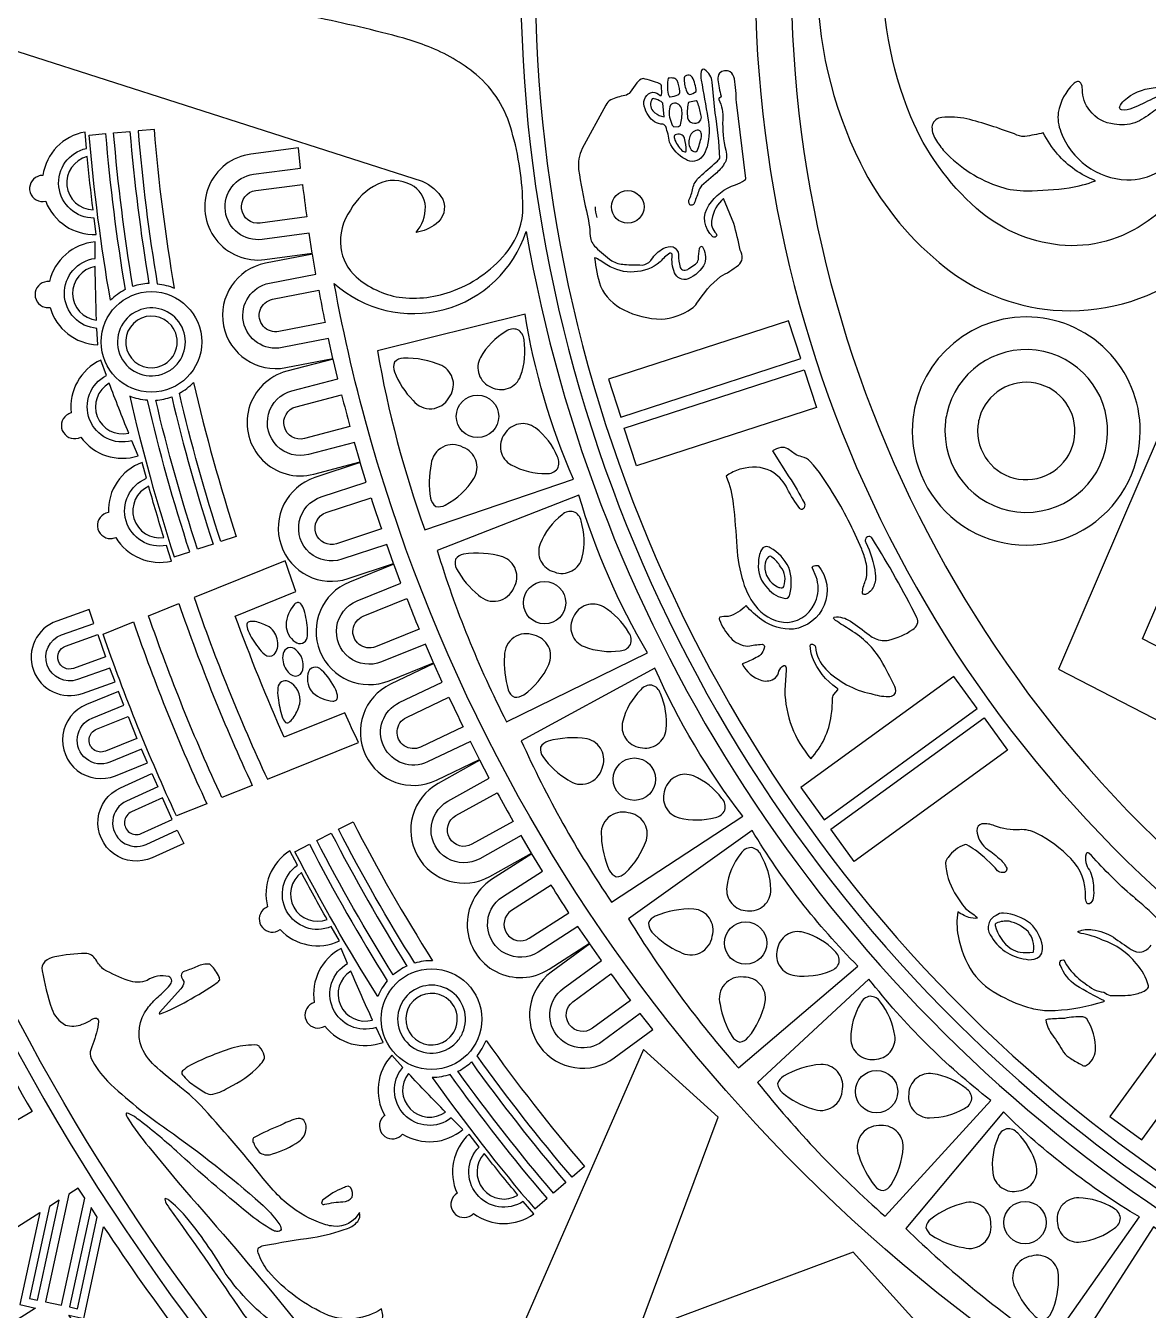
# Model space of a CAD drawing. Extents: x 0.3 to 22.9, y 0.3 to 22.9.
# Drawn here: x 4.061 to 8.357, y 6.487 to 11.402 of the extents above; entities that cross this region are included whole.
import ezdxf

# ---------------------------------------------------------------- set-up
doc = ezdxf.new("R2010")
doc.units = 0
doc.layers.get('0').update_dxf_attribs({"linetype": 'CONTINUOUS'})

msp = doc.modelspace()

# ---------------------------------------------------------------- linework, layer by layer
for points in [[(3.6952, 4.7136, 0.093155), (6.7418, 2.309, 0.142562), (6.8139, 2.2274, 0.193525), (6.8466, 2.1464, 0.051441), (6.8766, 2.121, 0.066621), (6.8911, 2.0441, 0.260988), (6.9692, 1.9742, 0.057372), (7.0332, 1.9675, 0.084149), (7.0818, 1.8105, 0.191142), (7.2086, 1.6981), (7.076, 1.3986, -0.184586), (1.4291, 7.0046, -0.109103), (0.446, 11.7434, -0.195614), (3.7142, 19.4742, -0.012747), (4.1281, 19.8667), (4.5799, 19.3653, 0.143763), (1.4975, 14.3855, 0.10076), (1.2127, 10.1906, 0.147299), (3.6952, 4.7136)], [(1.0784, 12.0133, -0.172995), (3.713, 18.5618, -0.026822), (4.5094, 19.3689), (4.1244, 19.7961, 0.135351), (0.9831, 14.8536, 0.108341), (0.5953, 10.0918, 0.151917), (3.3881, 4.1189, 0.102753), (7.0505, 1.4647), (7.1431, 1.6738, -0.149793), (7.0253, 1.8122, -0.051818), (6.9916, 1.9198, -0.23974), (6.8591, 1.9955, -0.106316), (6.8288, 2.0946, -0.184724), (6.7664, 2.1998, -0.100062), (6.7055, 2.2716, -0.178747), (1.8261, 7.6664, -0.105978), (1.0784, 12.0133)], [(4.5069, 16.4808, 0.161318), (2.9884, 11.2681, 0.187111), (5.4543, 5.5541, 0.057832), (7.006, 4.3047), (7.0393, 4.3576, -0.169929), (3.5297, 8.7462, -0.124473), (3.1497, 12.931, -0.158039), (5.5528, 17.6357, -0.12047), (9.0206, 19.7394), (9.0019, 19.799, 0.166533), (4.5069, 16.4808)], [(8.1103, 7.1588, 0.180797), (11.8775, 5.9649, 0.210089), (15.9339, 8.0072, 0.187015), (17.2127, 11.8798, 0.210088), (15.1704, 15.9362, 0.187015), (11.2978, 17.215, 0.209947), (7.2414, 15.1727, 0.173766), (5.9552, 11.5899, 0.230574), (8.1103, 7.1588)], [(8.1447, 7.2027, 0.180797), (11.8746, 6.0205, 0.210158), (15.8909, 8.0427, 0.193671), (17.148, 12.019, 0.203487), (15.1349, 15.8932, 0.193671), (11.1586, 17.1503, 0.203277), (7.2844, 15.1372, 0.173766), (6.011, 11.5899, 0.230574), (8.1447, 7.2027)], [(6.8523, 11.5899, 0.255673), (9.0354, 7.6006, 0.169311), (12.0718, 6.8791, 0.222149), (15.5143, 8.9424, 0.175528), (16.2985, 12.0741, 0.222149), (14.2352, 15.5166, 0.175528), (11.1035, 16.3008, 0.221844), (7.661, 14.2375, 0.149992), (6.8523, 11.5899)], [(9.2037, 7.6581, 0.169722), (12.1732, 7.0295, 0.22833), (15.5195, 9.206, 0.169722), (16.1481, 12.1755, 0.22833), (13.9716, 15.5218, 0.169722), (11.0021, 16.1504, 0.227956), (7.6558, 13.9739, 0.136829), (6.9902, 11.5899, 0.262297), (9.2037, 7.6581)], [(8.3561, 10.6553, -0.188579), (8.0168, 10.5624, -0.154611), (7.6992, 10.7023, -0.110577), (7.4481, 11.0525, -0.105239), (7.3413, 11.6535, -0.107763)], [(3.1586, 11.5828), (5.5785, 10.8061, -0.162306), (5.6566, 10.7372, -0.3518), (5.6314, 10.6429, -0.116634), (5.5549, 10.6105, 0.177422), (5.5908, 10.7086, 0.2662), (5.5358, 10.7925, 0.241317), (5.4085, 10.7955, 0.156254), (5.3038, 10.6962, 0.192648), (5.2669, 10.5528, 0.180468), (5.3254, 10.4401, 0.134068), (5.4895, 10.3625, 0.125498), (5.6996, 10.388, 0.134889), (5.907, 10.5416, 0.169941), (5.9636, 10.7094, 0.068337), (5.9207, 10.9983, 0.155573), (5.7854, 11.2146, 0.078925), (5.6008, 11.3217, 0.027897), (5.5082, 11.3532, 0.018006), (5.1647, 11.4342, -0.020563)], [(7.09, 11.5911, 0.117347), (7.2555, 10.8752, 0.105311), (7.5565, 10.496, 0.145945), (7.9598, 10.3172, 0.176841), (8.4712, 10.432, 0.110119), (8.7959, 10.76), (8.0133, 8.94), (10.069, 7.8797), (10.7375, 9.4562, 0.707), (10.5073, 9.5538), (9.9441, 8.2254), (8.3351, 9.0554), (9.0256, 10.6613, 0.372592), (8.9267, 10.9731, 0.398796), (8.6038, 10.92, -0.002617), (8.5545, 10.85, -0.088371), (8.3561, 10.6553)], [(8.8, 11.4086, 0.067284), (8.7517, 11.2927, 0.166681), (8.7606, 11.1673, 0.117965), (8.6664, 11.1241, 0.095493), (8.5532, 10.9938), (8.5503, 10.9937, -0.043093), (8.4954, 11.0927, 0.220637), (8.4458, 11.1359, 0.146404), (8.3736, 11.1219, -0.023345), (8.2961, 11.0859, -0.15122), (8.254, 11.0796, -0.383886), (8.2474, 11.0893, -0.169255), (8.265, 11.1155, -0.166144), (8.3756, 11.1635, 0.346194), (8.4696, 11.2493, 0.096911), (8.4661, 11.3721)], [(6.4891, 10.4975, -0.318788), (6.2852, 10.4861), (6.2589, 10.5027, 0.105431), (6.238, 10.5133, 0.040654), (6.2601, 10.4045, 0.170451), (6.3493, 10.3139, 0.107505), (6.4931, 10.2785, 0.12862), (6.6087, 10.3192, 0.084152), (6.6299, 10.3393, -0.077639), (6.7194, 10.4423, 0.059121), (6.7884, 10.4855, 0.188068), (6.8031, 10.511, 0.11843), (6.7952, 10.5426, 0.015698), (6.7713, 10.6442), (6.7315, 10.7408, 0.159034), (6.6862, 10.6606, 0.256104), (6.7033, 10.606, -0.948819), (6.6911, 10.5943, -0.392214), (6.6755, 10.7143, -0.169679), (6.7772, 10.793, 0.067313), (6.812, 10.8101, 0.240039), (6.8168, 10.8172), (6.7805, 11.1084, 0.039071), (6.7729, 11.1984, 0.185636), (6.7573, 11.225, 0.335329), (6.7158, 11.2193, 0.190594), (6.7096, 11.195, 0.033264), (6.7219, 11.1319, -0.300238), (6.7169, 11.1261, 0.457613), (6.7137, 11.1194, -0.123389), (6.7284, 11.0426, 0.070642), (6.74, 10.9249, -0.06765), (6.7431, 10.8948, -0.136184), (6.7345, 10.8738, -0.07532), (6.7003, 10.8345), (6.6473, 10.7894, 0.102801), (6.6374, 10.7724, -0.013424), (6.6202, 10.7245, -0.548816), (6.6027, 10.7166, -0.316309), (6.6012, 10.7389, 0.082992), (6.615, 10.7856, -0.117682), (6.6404, 10.8233, -0.008972), (6.7038, 10.8796, 0.128447), (6.7172, 10.8951, 0.031871), (6.6999, 11.0673), (6.6878, 11.1854, 0.235326), (6.659, 11.2333, 0.605234), (6.6457, 11.2257, 0.087317), (6.646, 11.1928, -0.00174), (6.6717, 11.0477, -0.111016), (6.6682, 10.9385, -0.104708), (6.6515, 10.9018, -0.39984), (6.5855, 10.8903, -0.164708), (6.5252, 10.9561, 0.044453), (6.5102, 11.0155, 0.282909), (6.4995, 11.0242, -0.25094), (6.4445, 11.0576, -0.083314), (6.4279, 11.0933, -0.434425), (6.4611, 11.1475, -0.180718), (6.4884, 11.134), (6.4922, 11.1339, 0.193758), (6.4954, 11.143), (6.4943, 11.1688, 0.281201), (6.4872, 11.1791, 0.059568), (6.4233, 11.1991, 0.200779), (6.3997, 11.1823), (6.3747, 11.1466, -0.135058), (6.3538, 11.1341, 0.060995), (6.3003, 11.1178, 0.139147), (6.2806, 11.0976), (6.1907, 10.9313, 0.14156), (6.1769, 10.8515, 0.027069), (6.2072, 10.6926, -0.051726), (6.2208, 10.5958, 0.179654), (6.2422, 10.5539, 0.01919), (6.3035, 10.5018, 0.111194), (6.352, 10.488, 0.012604), (6.4202, 10.4859, 0.226004), (6.456, 10.5074, -0.119665), (6.5007, 10.5486, -0.202631), (6.5387, 10.555, -0.278933), (6.5592, 10.5258, 0.070191), (6.5656, 10.4766, 0.282911), (6.579, 10.4663, 0.163017), (6.5992, 10.4719), (6.6244, 10.4888, 0.173099), (6.6352, 10.5073, -0.033537), (6.6397, 10.5493, -0.371961), (6.6496, 10.5574, -0.202109), (6.6595, 10.4924, -0.193603), (6.5957, 10.4332, -0.410378), (6.5435, 10.4562, -0.113653), (6.5349, 10.5243, 0.576596), (6.5259, 10.5308, 0.082809), (6.4891, 10.4975)], [(6.6272, 11.1498, 0.094091), (6.6117, 11.2052), (6.6052, 11.211, 0.246697), (6.5847, 11.2089, 0.246677), (6.5806, 11.1954, 0.092555), (6.5912, 11.1487, 0.235366), (6.6, 11.1385, 0.120294), (6.6272, 11.1498)], [(6.523, 11.1321, 0.260511), (6.5276, 11.129, 0.051164), (6.5567, 11.1369, 0.377814), (6.5637, 11.1503, 0.096641), (6.5538, 11.1915, 0.213608), (6.542, 11.2002, 0.095935), (6.5193, 11.2006, 0.091808), (6.5198, 11.1401), (6.523, 11.1321)], [(8.436, 11.0778, 0.29858), (8.3712, 11.0699, -0.080006), (8.3052, 11.0302, -0.128209), (8.2269, 11.0252, -0.217224), (8.1332, 11.077, -0.173047), (8.1048, 11.1581, 0.142352), (8.0988, 11.1818, 0.310957), (8.0865, 11.1876, 0.145647), (8.0702, 11.1789, 0.15271), (8.0124, 11.0699, 0.127764), (8.0225, 10.9956, 0.30558), (8.2747, 10.8117, 0.144198), (8.3974, 10.8437, 0.013904), (8.4653, 10.8885, 0.275095), (8.5028, 10.972, 0.261874), (8.436, 11.0778)], [(6.493, 11.1109, 0.080495), (6.4658, 11.1219, 0.264467), (6.4584, 11.1212, 0.324051), (6.4604, 11.0752), (6.4687, 11.0677, 0.098994), (6.5038, 11.0528), (6.4991, 11.1045, 0.191542), (6.493, 11.1109)], [(6.6324, 11.1079, 0.302718), (6.6272, 11.1143, -0.067876), (6.6016, 11.1095, 0.270458), (6.5957, 11.1045, 0.079184), (6.594, 11.0491, 0.412736), (6.62, 11.029, 0.321908), (6.6445, 11.041, 0.182679), (6.6447, 11.0621, 0.041502), (6.6324, 11.1079)], [(6.5321, 11.0288, 0.196049), (6.5415, 11.0147), (6.5593, 11.0164, 0.268509), (6.5664, 11.0215, 0.087028), (6.5724, 11.0752, 0.418995), (6.5444, 11.1052, 0.346421), (6.5254, 11.091, 0.155159), (6.5321, 11.0288)], [(8.0548, 10.7811, 0.053544), (8.1547, 10.8084, -0.12436), (8.0096, 10.9106, -0.058463), (7.9553, 10.9911, -0.014636), (7.8839, 10.9777, -0.136042), (7.8444, 10.9872, 0.02768), (7.6628, 11.0454, 0.07613), (7.5664, 11.0505, 0.302599), (7.5298, 11.0205, 0.181446), (7.5424, 10.9676, 0.056417), (7.5775, 10.9202, 0.127465), (7.7915, 10.7845, 0.076876), (7.8922, 10.7699, 0.029574), (8.0548, 10.7811)], [(4.2934, 10.9319), (4.288, 10.9945, 0.32448), (4.1265, 10.8286, 0.099057), (4.1073, 10.8251, 0.933019), (4.1373, 10.73, 0.323934), (4.3307, 10.6032), (4.3225, 10.6655, -0.902815), (4.2934, 10.9319)], [(4.304, 10.9832), (4.3664, 10.9885, 0.021187), (4.4415, 10.3916, 0.074028), (4.3851, 10.351, -0.022241), (4.304, 10.9832)], [(4.3975, 10.9911), (4.4598, 10.9964, 0.020903), (4.5326, 10.4151, 0.070224), (4.4711, 10.4038, -0.020919), (4.3975, 10.9911)], [(4.5645, 10.4142, -0.077048), (4.6308, 10.3969, -0.022054), (4.5533, 11.0043), (4.491, 10.999, 0.021074), (4.5645, 10.4142)], [(6.5465, 10.984, 0.329976), (6.5434, 10.97, 0.133135), (6.5724, 10.9243, 0.212686), (6.5874, 10.9193, 0.407001), (6.5889, 10.9231, 0.037833), (6.5824, 10.9708, 0.259761), (6.5679, 10.9846, 0.178088), (6.5465, 10.984)], [(6.6446, 10.9952, 0.410203), (6.6255, 11.0001, 0.31811), (6.6003, 10.967, 0.280516), (6.6124, 10.9222, 0.142296), (6.6228, 10.9194, 0.300335), (6.63, 10.9228, 0.060546), (6.6466, 10.9776, 0.144486), (6.6446, 10.9952)], [(4.9331, 10.8331), (5.1128, 10.8568), (5.1044, 10.9341), (4.9229, 10.9102, 1), (4.9762, 10.5067), (5.1576, 10.5307), (5.1455, 10.6075), (4.966, 10.5838, -0.999996), (4.9331, 10.8331)], [(4.2963, 10.9005, 0.870743), (4.3185, 10.6968, -0.007131), (4.2963, 10.9005)], [(4.9578, 10.6461, -0.999999), (4.9413, 10.7708), (5.1201, 10.7944, 0.004845), (5.1365, 10.6697), (4.9578, 10.6461)], [(6.24, 10.7084, 0.08338), (6.2468, 10.6675)], [(4.3363, 10.1806), (4.3333, 10.2434, -0.902814), (4.3264, 10.5112), (4.3263, 10.5741, 0.323934), (4.1516, 10.4225, 0.394068), (4.0972, 10.3814, 0.39198), (4.1345, 10.3242, 0.100888), (4.1541, 10.3234, 0.324478), (4.3363, 10.1806)], [(8.415, 6.86, 0.105626), (10.6123, 5.9782, 0.245123), (10.4199, 5.8686, 0.082224), (10.3478, 5.6952, 0.059208), (10.3201, 5.4473, 0.046792), (10.2871, 5.706, 0.079184), (10.2209, 5.8686, 0.154271), (10.1359, 5.9491, 0.285789), (9.985, 5.9335, 0.217504), (9.8942, 5.7542, 0.136631), (9.9301, 5.6014, 0.155303), (9.3255, 5.6154, 0.151891), (9.3264, 5.7873, 0.534299), (8.9808, 5.8955, 0.164877), (8.8771, 5.7322, -0.218321), (5.3817, 9.816, -0.023975), (5.2413, 10.4155, 0.541535), (5.9761, 10.6135, 0.204704), (8.415, 6.86)], [(5.0418, 10.1697, -1), (4.9933, 10.4164), (5.1712, 10.4514), (5.158, 10.528), (4.9783, 10.4927, 0.999999), (5.0568, 10.0934), (5.2364, 10.1287), (5.2195, 10.2046), (5.0418, 10.1697)], [(4.332, 10.2749, -0.00713), (4.3267, 10.4797, 0.870741), (4.332, 10.2749)], [(5.1824, 10.3895, 0.004844), (5.2065, 10.2661), (5.0297, 10.2314, -1.000007), (5.0054, 10.3547), (5.1824, 10.3895)], [(4.4799, 10.3058, 0.40279), (4.4254, 10.1342, 0.402351), (4.5948, 10.073, 0.086971), (4.632, 10.098, 0.874551), (4.4799, 10.3058)], [(4.5821, 10.1015, 0.494778), (4.6184, 10.2541, 0.382322), (4.4882, 10.2744, 0.924558), (4.5821, 10.1015)], [(5.4073, 10.1571, 0.044201), (5.5884, 9.4729), (6.1568, 9.6666, -0.061341), (5.9718, 10.2981), (5.4073, 10.1571)], [(8.3262, 9.8508, 0.414311), (7.89, 10.2872, 0.413922), (7.4538, 9.8508, 1.000333), (8.3262, 9.8508)], [(5.9439, 10.2382, 0.257334), (5.8987, 10.2317, 0.133429), (5.8017, 10.1326, 0.451871), (5.842, 10.0187, 0.458479), (5.9549, 10.0614, 0.127863), (5.9681, 10.1995, 0.257324), (5.9439, 10.2382)], [(5.0598, 10.0795, 1), (5.1632, 9.6859), (5.3403, 9.7325), (5.3186, 9.8072), (5.1435, 9.7611, -1.000005), (5.0795, 10.0043), (5.2549, 10.0504), (5.2369, 10.1261), (5.0598, 10.0795)], [(5.6532, 10.1008, 0.109912), (5.5061, 10.1296, 0.199707), (5.4724, 10.1145, 0.188668), (5.4721, 10.0776, 0.105131), (5.5433, 9.9676, 0.537074), (5.6806, 9.9782, 0.473764), (5.6532, 10.1008)], [(8.2011, 9.8409, 0.387845), (7.9281, 10.1598, 0.388122), (7.5858, 9.9169, 0.052893), (7.5788, 9.8509, 0.984572), (8.2011, 9.8409)], [(4.2714, 9.8277, 0.323934), (4.4911, 9.7556), (4.4669, 9.8136, -0.902817), (4.3696, 10.0632), (4.3481, 10.1222, 0.32448), (4.2353, 9.9201, 0.099058), (4.2176, 9.9117, 0.933016), (4.2714, 9.8277)], [(4.3806, 10.0336, 0.870741), (4.455, 9.8428, -0.007134), (4.3806, 10.0336)], [(4.8669, 9.4467), (4.8074, 9.4275, -0.021073), (4.6489, 9.9952, 0.077045), (4.7033, 10.0367, 0.022053), (4.8669, 9.4467)], [(8.0748, 9.8276, 0.392143), (7.9272, 10.0333, 0.392347), (7.7109, 9.9018, 0.068737), (7.7038, 9.851, 0.94006), (8.0748, 9.8276)], [(4.6289, 9.3697), (4.6884, 9.3889, -0.021187), (4.5267, 9.9684, -0.07403), (4.459, 9.9839, 0.02224), (4.6289, 9.3697)], [(4.5587, 9.9686, 0.070221), (4.6198, 9.982, 0.020903), (4.7777, 9.4178), (4.7182, 9.3986, -0.020919), (4.5587, 9.9686)], [(5.0955, 9.9435), (5.2699, 9.9894, 0.004845), (5.3018, 9.8677), (5.1275, 9.8219, -0.999997), (5.0955, 9.9435)], [(5.8933, 9.839, 0.45848), (5.9193, 9.7211, 0.127862), (6.054, 9.6881, 0.257334), (6.0958, 9.7065, 0.257332), (6.0959, 9.7521, 0.133428), (6.0118, 9.8624, 0.451873), (5.8933, 9.839)], [(5.6667, 9.5675, 0.137173), (5.7764, 9.6697, 0.473756), (5.7349, 9.7882, 0.537075), (5.6126, 9.7247, 0.094387), (5.6103, 9.5937, 0.199712), (5.6301, 9.5625, 0.199692), (5.6667, 9.5675)], [(6.8146, 9.7089, 0.096282), (6.7624, 9.691, 0.120707), (6.7417, 9.6774, -0.068806), (6.7687, 9.571, -0.011947), (6.7822, 9.4075, 0.057966), (6.8065, 9.2746, 0.113544), (6.8633, 9.1702, 0.212059), (6.9778, 9.1178, 0.295536), (7.0873, 9.2077, 0.16337), (7.086, 9.2927), (7.0713, 9.3254, -0.388319), (7.0744, 9.3335, -0.111766), (7.093, 9.3361, -0.286225), (7.1168, 9.184, -0.259798), (6.9992, 9.0927, -0.164802), (6.8776, 9.1288, -0.058615), (6.8175, 9.1828, -0.138556), (6.749, 9.141, 0.052449), (6.7175, 9.1388, 0.381613), (6.7155, 9.1281, 0.090855), (6.758, 9.0601, 0.191582), (6.8249, 9.0274, -0.041715), (6.8788, 9.0347, -0.42346), (6.8877, 9.0265, -0.275505), (6.8566, 8.9836, -0.032496), (6.8031, 8.9603, 0.217119), (6.8775, 8.8965, 0.235019), (6.9299, 8.9061, 0.145612), (6.9437, 8.9324, -0.174064), (6.9622, 8.9534, -0.3023), (6.9675, 8.9523, -0.157811), (6.9714, 8.9361), (6.9658, 8.8586, 0.172489), (7.0654, 8.5969, 0.153058), (7.1438, 8.7625, 0.041166), (7.1481, 8.8251, -0.144574), (7.153, 8.8426), (7.1691, 8.8603, 0.412846), (7.1651, 8.8668, -0.152972), (7.072, 8.9845, -0.070541), (7.0629, 9.0307, -0.343572), (7.0661, 9.0348, -0.424806), (7.083, 9.0246, 0.175744), (7.1232, 8.9391, 0.143934), (7.2949, 8.846, 0.064257), (7.362, 8.8344, 0.184706), (7.3846, 8.842, 0.324946), (7.3868, 8.8733, 0.014988), (7.3346, 8.9731, 0.123015), (7.2165, 9.0898, -0.020058), (7.1602, 9.1263), (7.1549, 9.1314, -0.617576), (7.155, 9.1389, -0.177439), (7.2169, 9.1233, -0.013783), (7.2894, 9.0705, 0.141617), (7.3384, 9.0491, 0.081172), (7.3646, 9.051, 0.097926), (7.4553, 9.0913, 0.145179), (7.4727, 9.1121, 0.216945), (7.4717, 9.1363, 0.022305), (7.3017, 9.4381, 0.731988), (7.2746, 9.4361, 0.198849), (7.2756, 9.4245, -0.08915), (7.3121, 9.3045, -0.138437), (7.3063, 9.2573, -0.190949), (7.2746, 9.2249, -0.587063), (7.2634, 9.2352, -0.09054), (7.2765, 9.2818, 0.109799), (7.2765, 9.3495, 0.03985), (7.2601, 9.399, 0.040579), (7.149, 9.615, 0.049159), (7.0636, 9.7344, 0.155015), (7.0317, 9.7523, -0.071947), (7.0061, 9.7616), (6.9777, 9.7824, 0.192021), (6.9507, 9.7875, 0.084679), (6.9183, 9.7752), (6.9817, 9.676, -0.026836), (7.0408, 9.5743, -0.299469), (7.0358, 9.5524, -0.43578), (7.0237, 9.554, -0.054071), (6.9756, 9.6305, 0.1255), (6.9241, 9.691, 0.197294), (6.8146, 9.7089)], [(4.5065, 9.7304, 0.323934), (4.3772, 9.5387, 0.394066), (4.3354, 9.4848, 0.391978), (4.3863, 9.4393, 0.10089), (4.4053, 9.4436, 0.324479), (4.6185, 9.3531), (4.5993, 9.4129, -0.902819), (4.523, 9.6698), (4.5065, 9.7304)], [(5.1671, 9.6723, 1), (5.295, 9.286), (5.4688, 9.3435), (5.4425, 9.4167), (5.2706, 9.3598, -1.000001), (5.1915, 9.5984), (5.3636, 9.6555), (5.3409, 9.7298), (5.1671, 9.6723)], [(4.5898, 9.443, -0.00713), (4.5315, 9.6394, 0.870745), (4.5898, 9.443)], [(5.2113, 9.5388), (5.3825, 9.5955, 0.004844), (5.4219, 9.4761), (5.2508, 9.4194, -0.999994), (5.2113, 9.5388)], [(5.6355, 9.3942, 0.044201), (5.9009, 8.7381), (6.4405, 9.0015, -0.06134), (6.1778, 9.6049), (5.6355, 9.3942)], [(6.1137, 9.5299, 0.133428), (6.0298, 9.4194, 0.451873), (6.084, 9.3114, 0.45848), (6.1908, 9.368, 0.127862), (6.1865, 9.5066, 0.257332), (6.1577, 9.5419, 0.257324), (6.1137, 9.5299)], [(6.8763, 9.3963, 0.123534), (6.8651, 9.3454, 0.225759), (6.9008, 9.2481, 0.200932), (6.9689, 9.2104, 0.399149), (6.9853, 9.2257, 0.150026), (6.9809, 9.3286, 0.160348), (6.91, 9.4036, 0.486005), (6.8763, 9.3963)], [(4.7053, 9.2138, 0.026065), (4.9861, 8.5183), (5.3344, 8.6588, -0.004579), (5.2823, 8.7726), (5.0502, 8.679, -0.017658), (4.8631, 9.1427), (5.0951, 9.2363, -0.004578), (5.0536, 9.3543), (4.7053, 9.2138)], [(5.2997, 9.2725, 1), (5.4517, 8.8951), (5.6215, 8.9634), (5.5907, 9.0348), (5.4227, 8.9672, -1.000004), (5.3288, 9.2004), (5.4969, 9.2681), (5.4696, 9.3409), (5.2997, 9.2725)], [(5.8865, 9.3691, 0.109913), (5.7369, 9.3793, 0.199703), (5.7053, 9.3601, 0.188672), (5.7097, 9.3234, 0.105131), (5.7941, 9.2232, 0.537075), (5.929, 9.251, 0.473757), (5.8865, 9.3691)], [(6.9031, 9.3692, 0.183238), (6.889, 9.3353, 0.295869), (6.9383, 9.2542, 0.09584), (6.9564, 9.2506, 0.266187), (6.9617, 9.256, 0.279721), (6.9495, 9.3317, 0.094313), (6.9168, 9.3683, 0.40101), (6.9031, 9.3692)], [(5.1397, 9.0881, 0.05014), (5.1268, 9.1655, 0.120564), (5.1133, 9.1899, 0.445529), (5.09, 9.188, 0.174829), (5.0571, 9.1091, 0.250447), (5.0925, 9.0438, 0.556423), (5.1376, 9.0599, 0.068653), (5.1397, 9.0881)], [(5.3522, 9.1421), (5.5195, 9.2095, 0.004845), (5.5664, 9.0928), (5.3992, 9.0255, -1.000002), (5.3522, 9.1421)], [(4.2592, 8.8998, -0.999999), (4.1984, 9.0709), (4.3217, 9.1148), (4.3042, 9.1682), (4.1795, 9.1238, 0.999998), (4.2781, 8.8469), (4.4027, 8.8912), (4.3825, 8.9437), (4.2592, 8.8998)], [(4.928, 8.4949), (4.8119, 8.448, -0.025389), (4.5311, 9.1435), (4.6472, 9.1904, 0.025819), (4.928, 8.4949)], [(6.2721, 9.1776, 0.45187), (6.1575, 9.1396, 0.458479), (6.198, 9.0258, 0.127863), (6.3358, 9.01, 0.257334), (6.375, 9.0335, 0.257331), (6.3694, 9.0788, 0.127862), (6.2721, 9.1776)], [(4.7539, 8.4246), (4.6378, 8.3778, -0.02475), (4.357, 9.0733), (4.4731, 9.1201, 0.025183), (4.7539, 8.4246)], [(4.976, 8.996, 0.354915), (5.0113, 8.9951, 0.229007), (5.0246, 9.0478, 0.20797), (4.9932, 9.1011, 0.066566), (4.945, 9.1202, 0.08981), (4.9205, 9.1218, 0.296564), (4.9068, 9.1119, 0.112673), (4.9117, 9.0868, 0.064588), (4.9499, 9.024, 0.085241), (4.976, 8.996)], [(4.2136, 9.0281), (4.3363, 9.0718), (4.3667, 8.9862), (4.244, 8.9426, -1), (4.2136, 9.0281)], [(5.8934, 8.9909, 0.094387), (5.9075, 8.8607, 0.19971), (5.931, 8.8322, 0.187852), (5.9666, 8.8418, 0.137176), (6.0627, 8.9569, 0.473756), (6.0067, 9.0693, 0.537079), (5.8934, 8.9909)], [(5.0944, 8.913, 0.364436), (5.1212, 8.9373, 0.270851), (5.095, 9.0138, 0.599166), (5.0457, 8.9989, 0.20183), (5.0581, 8.9379, 0.241393), (5.0944, 8.913)], [(5.1409, 8.9213, 0.246166), (5.16, 8.8489, 0.159796), (5.2365, 8.8174, 0.455086), (5.2543, 8.8333, 0.096787), (5.2474, 8.8606, 0.090713), (5.1931, 8.9362, 0.676967), (5.1409, 8.9213)], [(5.6326, 8.5148), (5.7978, 8.5936), (5.7625, 8.663), (5.5991, 8.5849, -0.999998), (5.4907, 8.8118), (5.6543, 8.8899), (5.6225, 8.9609), (5.4572, 8.882, 0.999999), (5.6326, 8.5148)], [(6.303, 8.0483), (6.8054, 8.3772, -0.061341), (6.4691, 8.9429), (5.9574, 8.6659, 0.0442), (6.303, 8.0483)], [(4.3146, 8.7521), (4.436, 8.8013), (4.4161, 8.8539), (4.2935, 8.8041, 1), (4.404, 8.5317), (4.5266, 8.5815), (4.5042, 8.633), (4.3829, 8.5838, -1), (4.3146, 8.7521)], [(5.0882, 8.758, 0.075391), (5.1094, 8.8072, 0.343715), (5.0661, 8.8926, 0.533555), (5.0263, 8.8687, 0.081231), (5.0267, 8.8297, 0.042151), (5.0421, 8.757, 0.135585), (5.0556, 8.7356, 0.31948), (5.072, 8.7387, 0.08519), (5.0882, 8.758)], [(6.4901, 8.8465, 0.257333), (6.457, 8.878, 0.257335), (6.4148, 8.8605, 0.13343), (6.3455, 8.7403, 0.451871), (6.4128, 8.64, 0.458479), (6.5116, 8.7095, 0.127865), (6.4901, 8.8465)], [(5.572, 8.6416, -1.000001), (5.5178, 8.7551), (5.6805, 8.8328, 0.004845), (5.7346, 8.7193), (5.572, 8.6416)], [(4.3317, 8.71), (4.4524, 8.759), (4.4865, 8.6748), (4.3659, 8.6259, -1.000009), (4.3317, 8.71)], [(6.2096, 8.6725, 0.109913), (6.06, 8.6639, 0.199704), (6.031, 8.6409, 0.188672), (6.0399, 8.605, 0.105132), (6.1362, 8.5162, 0.537075), (6.2666, 8.5607, 0.473763), (6.2096, 8.6725)], [(5.837, 8.1466), (5.9969, 8.2357), (5.9574, 8.3026), (5.7992, 8.2145, -1.000002), (5.6768, 8.4341), (5.8351, 8.5224), (5.7989, 8.5912), (5.6389, 8.502, 0.999999), (5.837, 8.1466)], [(4.4468, 8.4348, 1.000001), (4.5218, 8.2693), (4.6411, 8.3233), (4.6654, 8.2727), (4.5449, 8.2182, -1.000001), (4.4237, 8.486), (4.5441, 8.5405), (4.566, 8.4888), (4.4468, 8.4348)], [(6.7251, 8.445, 0.133428), (6.6162, 8.5309, 0.451873), (6.5072, 8.4787, 0.458484), (6.5617, 8.371, 0.127861), (6.7004, 8.3725, 0.257331), (6.7363, 8.4007, 0.257324), (6.7251, 8.445)], [(5.7686, 8.2694, -0.999998), (5.7074, 8.3792), (5.8649, 8.467, 0.004844), (5.926, 8.3571), (5.7686, 8.2694)], [(4.503, 8.3107), (4.6217, 8.3644), (4.5842, 8.4471), (4.4656, 8.3934, 1.000011), (4.503, 8.3107)], [(5.6177, 7.8242, 0.077047), (5.5498, 7.8148, -0.021073), (5.258, 8.3269), (5.3136, 8.3557, 0.022053), (5.6177, 7.8242)], [(6.4361, 8.2856, 0.473756), (6.3664, 8.3901, 0.537076), (6.2638, 8.2982, 0.094382), (6.2941, 8.1707, 0.199713), (6.321, 8.1454, 0.187855), (6.3552, 8.1594, 0.12149), (6.4361, 8.2856)], [(5.4675, 7.7695, -0.020919), (5.1747, 8.2839), (5.2303, 8.3126, 0.020903), (5.52, 7.8035, 0.070231), (5.4675, 7.7695)], [(6.7884, 7.4143), (7.2456, 7.8036, -0.061341), (6.841, 8.3227), (6.3681, 7.9838, 0.0442), (6.7884, 7.4143)], [(8.4057, 7.9693, 0.033965), (8.3108, 8.0589, 0.035227), (8.2991, 8.071), (8.2976, 8.0699, -0.031322), (8.1392, 8.2272), (8.1299, 8.2355, 0.510989), (8.1187, 8.2327, 0.243657), (8.1319, 8.1708, -0.117828), (8.1472, 8.1039, -0.064767), (8.1462, 8.0628, -0.227665), (8.1321, 8.0423, -0.398534), (8.1215, 8.0456, -0.149279), (8.1167, 8.0677, 0.212741), (8.0601, 8.2148, 0.083246), (7.9299, 8.3112, 0.141646), (7.8645, 8.3254, -0.112811), (7.7688, 8.3406, 0.117067), (7.7204, 8.3479, 0.392585), (7.7013, 8.3216, 0.211965), (7.7346, 8.2562, -0.016186), (7.7866, 8.2156, -0.10206), (7.8134, 8.1819, -0.684491), (7.7989, 8.1616, -0.174338), (7.7802, 8.1686, 0.051659), (7.6952, 8.247, 0.042661), (7.6628, 8.2671, 0.164102), (7.6539, 8.2678, 0.14846), (7.5908, 8.2196, 0.144256), (7.5806, 8.1986, 0.118204), (7.6159, 8.0836, 0.035604), (7.6574, 8.0234, -0.021924), (7.7012, 7.9905), (7.7018, 7.987), (7.6964, 7.9857), (7.6771, 7.9878, -0.074329), (7.6281, 8.0107, 0.087038), (7.6291, 7.9195, 0.097233), (7.6854, 7.7781, 0.120614), (7.7939, 7.689, 0.063536), (7.9095, 7.6419)], [(5.4448, 7.7469, 0.074028), (5.4082, 7.6878, -0.022241), (5.0914, 8.2408), (5.1469, 8.2696, 0.021188), (5.4448, 7.7469)], [(5.23, 7.9544, -0.902815), (5.1012, 8.1893), (5.0723, 8.2451, 0.32448), (4.9865, 8.03, 0.099067), (4.9701, 8.0195, 0.933018), (5.0343, 7.9431, 0.323934), (5.2615, 7.9), (5.23, 7.9544)], [(6.0221, 7.8573, -1.000001), (5.8862, 8.0689), (6.0387, 8.1669), (5.9982, 8.2333), (5.8441, 8.1343, 1), (6.0641, 7.7919), (6.2181, 7.8909), (6.1745, 7.9553), (6.0221, 7.8573)], [(6.7976, 8.2341, 0.133429), (6.7439, 8.1062, 0.451872), (6.8232, 8.0151, 0.458481), (6.9125, 8.0964, 0.127862), (6.8739, 8.2297, 0.25733), (6.8372, 8.2567, 0.257335), (6.7976, 8.2341)], [(5.2144, 7.9818, -0.00713), (5.1159, 8.1614, 0.870741), (5.2144, 7.9818)], [(6.1397, 8.0077, -0.004843), (6.0719, 8.1135), (5.9201, 8.016, 0.999998), (5.9881, 7.9102), (6.1397, 8.0077)], [(6.6175, 8.0219, 0.109923), (6.4701, 7.9946, 0.199703), (6.4443, 7.9681, 0.188673), (6.4576, 7.9337, 0.105132), (6.5643, 7.8576, 0.537077), (6.6881, 7.9181, 0.47376), (6.6175, 8.0219)], [(7.9066, 7.9663, 0.141306), (7.8033, 8.0065, 0.209497), (7.7743, 7.9968, 0.462413), (7.7522, 7.9236, 0.24571), (7.8893, 7.8297, 0.172837), (7.9305, 7.8338, 0.200499), (7.9491, 7.8534, 0.135878), (7.9518, 7.8808, 0.158758), (7.9066, 7.9663)], [(7.7706, 7.9587, 0.170232), (7.8318, 7.87, 0.098142), (7.8664, 7.8566, 0.025335), (7.9153, 7.8566, 0.420377), (7.9176, 7.8588, 0.218676), (7.8968, 7.9357, 0.139864), (7.8247, 7.9748, 0.136052), (7.7758, 7.968, 0.38959), (7.7706, 7.9587)], [(6.9371, 7.867, 0.45848), (7.0046, 7.7669, 0.127863), (7.142, 7.7858, 0.257336), (7.1741, 7.8183, 0.257326), (7.1574, 7.8608, 0.133429), (7.0386, 7.9323, 0.451871), (6.9371, 7.867)], [(7.9095, 7.6419, 0.051051), (7.9776, 7.6332, 0.066926), (8.1635, 7.6614), (8.1829, 7.6671, 0.27274), (8.1896, 7.6708, -0.023587), (8.0808, 7.7294, -0.139146), (8.0206, 7.8056, -0.226815), (8.0197, 7.8217, -0.319491), (8.0348, 7.8261, 0.102718), (8.0837, 7.7619, 0.036775), (8.1482, 7.7137, 0.075941), (8.1868, 7.7036, 0.046097), (8.2113, 7.6908, 0.026132), (8.2883, 7.6925, 0.062794), (8.3352, 7.7053, 0.137553), (8.3554, 7.7195, 0.231089), (8.3572, 7.7279, 0.121852), (8.3112, 7.813, 0.14192), (8.182, 7.9031, 0.064263), (8.0997, 7.9284, -0.133805), (8.0881, 7.9338), (8.0891, 7.9367, -0.141512), (8.1437, 7.942, -0.114281), (8.2236, 7.9141, 0.00989), (8.292, 7.8668, 0.185556), (8.3322, 7.8579, 0.163317), (8.3677, 7.883, 0.15613)], [(5.4284, 7.5117), (5.4016, 7.5685, -0.902817), (5.2927, 7.8134), (5.2685, 7.8713, 0.323934), (5.1651, 7.6645, 0.394066), (5.1306, 7.6056, 0.39199), (5.187, 7.5671, 0.100885), (5.2053, 7.5738, 0.324478), (5.4284, 7.5117)], [(6.3131, 7.4523), (6.4605, 7.5607), (6.4129, 7.6222), (6.267, 7.5149, -0.999999), (6.1181, 7.7175), (6.2641, 7.8249), (6.2196, 7.8886), (6.072, 7.7801, 0.999997), (6.3131, 7.4523)], [(4.9521, 6.7258, -0.114227), (4.9704, 6.734, -0.011732), (5.1594, 6.7651, 0.050359), (5.2926, 6.7999, 0.130917), (5.3313, 6.8264, 0.26682), (5.3379, 6.8611, -0.314279), (5.239, 6.8082, -0.07793), (5.181, 6.8236, -0.094002), (5.0504, 6.9039, -0.032874), (4.9846, 6.9729, 0.016915), (4.7431, 7.2569, 0.046285), (4.6512, 7.3412, -0.011611), (4.5642, 7.4138, -0.115588), (4.5053, 7.4911, -0.264296), (4.5265, 7.6411, -0.055385), (4.5676, 7.6858, 0.031197), (4.6124, 7.7307, 0.160615), (4.6197, 7.7476, 0.325666), (4.6084, 7.7635, 0.207741), (4.5254, 7.7487, -0.177595), (4.4533, 7.7481, -0.040689), (4.3594, 7.7906, -0.097101), (4.3296, 7.8281, 0.243774), (4.2893, 7.8521, 0.033361), (4.1726, 7.8395, 0.133755), (4.1346, 7.8216, 0.264958), (4.1237, 7.7856, 0.033554), (4.1607, 7.6405, 0.191787), (4.2128, 7.5781, 0.183805), (4.2774, 7.581, 0.040076), (4.3181, 7.6016, -0.195703), (4.3322, 7.6039, -0.302872), (4.3391, 7.591), (4.3371, 7.5695, -0.040834), (4.31, 7.4837, 0.189154), (4.3117, 7.4502, 0.082232), (4.3737, 7.3634, 0.042666), (4.6039, 7.1776, -0.026576), (4.9598, 6.896, -0.05425), (5.0302, 6.8189, -0.176262), (5.0383, 6.7962, -0.385235), (5.0225, 6.7883, -0.107864), (5.0053, 6.7934, -0.0425), (4.9119, 6.8585, -0.013696), (4.638, 7.095, 0.02372), (4.4877, 7.2197, 0.094161), (4.449, 7.2412, 0.388451), (4.4451, 7.2394, 0.160283), (4.4511, 7.222, 0.028876), (4.5318, 7.1116), (4.644, 6.9753, -0.008338), (5.0327, 6.5209), (5.1368, 6.3922, -0.209638)], [(4.0854, 7.2466), (3.8258, 7.0963, -0.010801), (3.6382, 7.4373), (3.8014, 7.7793, 0.01734), (4.0854, 7.2466)], [(4.7982, 7.7681, 0.090028), (4.765, 7.8112, 0.126171), (4.7169, 7.8023, -0.02869), (4.6694, 7.7835, 0.350284), (4.6554, 7.7675, 0.070279), (4.6655, 7.7452), (4.6665, 7.7404, -0.132982), (4.6546, 7.7169), (4.5724, 7.6255), (4.5713, 7.6214), (4.5758, 7.6211, 0.050174), (4.6796, 7.6708, 0.029902), (4.7931, 7.7403, 0.142577), (4.8039, 7.7514, 0.106225), (4.7982, 7.7681)], [(5.3051, 7.7843, 0.870745), (5.3883, 7.5971, -0.007127), (5.3051, 7.7843)], [(6.1553, 7.6668), (6.3006, 7.7737, 0.004844), (6.375, 7.6723), (6.2298, 7.5655, -0.99999), (6.1553, 7.6668)], [(5.7084, 7.5112, 0.08697), (5.7331, 7.5485, 0.375589), (5.6817, 7.7116, 0.37535), (5.5131, 7.6823, 0.961588), (5.7084, 7.5112)], [(6.8907, 7.6664, 0.473756), (6.8085, 7.7614, 0.537076), (6.7182, 7.6573, 0.094392), (6.7642, 7.5347, 0.199708), (6.7941, 7.5129, 0.187853), (6.8263, 7.5311, 0.121486), (6.8907, 7.6664)], [(7.3494, 6.8462), (7.7542, 7.2897, -0.061341), (7.2877, 7.754), (6.8611, 7.3585, 0.0442), (7.3494, 6.8462)], [(5.6857, 7.5327, 0.494781), (5.6608, 7.6875, 0.382321), (5.5328, 7.6564, 0.924557), (5.6857, 7.5327)], [(7.3321, 7.6658, 0.25733), (7.2922, 7.6881, 0.25733), (7.2557, 7.6606, 0.133429), (7.2185, 7.527, 0.451872), (7.3086, 7.4466, 0.458477), (7.387, 7.5385, 0.127865), (7.3321, 7.6658)], [(8.1548, 7.4811, 0.160224), (8.1212, 7.6018, 0.192405), (8.1062, 7.609, 0.073336), (8.0369, 7.6033, 0.008827), (7.9748, 7.6002, 0.19765), (7.9649, 7.5973, 0.121233), (7.9903, 7.539, -0.038039), (8.0325, 7.4741, 0.084908), (8.0601, 7.4498, 0.017001), (8.1028, 7.4254, 0.228828), (8.1163, 7.4222, 0.264712), (8.1548, 7.4811)], [(4.6609, 7.3878, 0.087054), (4.705, 7.3471), (4.7431, 7.3226, 0.084395), (4.7678, 7.312, 0.094892), (4.8361, 7.3379, 0.097085), (4.9557, 7.4238, 0.055063), (4.9736, 7.4477, 0.179945), (4.9738, 7.461, 0.103655), (4.9562, 7.4942, 0.165139), (4.9464, 7.5014, 0.073782), (4.8603, 7.4925, 0.044658), (4.6914, 7.424, 0.076003), (4.6612, 7.4022, 0.404818), (4.6609, 7.3878)], [(6.1518, 6.9961, -0.021073), (5.7881, 7.46, 0.077046), (5.8225, 7.5192, 0.022054), (6.1994, 7.0367), (6.1518, 6.9961)], [(5.4347, 7.2323, 0.09905), (5.4215, 7.2178, 0.933008), (5.5034, 7.1608, 0.323935), (5.734, 7.1782), (5.6895, 7.2225, -0.902816), (5.504, 7.4159), (5.4616, 7.4623, 0.324478), (5.4347, 7.2323)], [(5.715, 7.4009, 0.070221), (5.7663, 7.4366, 0.020903), (6.128, 6.9759), (6.0804, 6.9353, -0.020919), (5.715, 7.4009)], [(7.1037, 7.4276, 0.109908), (6.9609, 7.3819, 0.199716), (6.9386, 7.3525, 0.188672), (6.9561, 7.32, 0.105133), (7.0715, 7.2579, 0.537075), (7.1867, 7.3334, 0.47376), (7.1037, 7.4276)], [(5.5255, 7.3928, 0.870742), (5.6672, 7.245, -0.007133), (5.5255, 7.3928)], [(5.6855, 7.3885, -0.074029), (5.6169, 7.3769, 0.02224), (6.009, 6.8744), (6.0566, 6.915, -0.021187), (5.6855, 7.3885)], [(7.6537, 7.2591, 0.257335), (7.6815, 7.2953, 0.257332), (7.6596, 7.3353, 0.133431), (7.5327, 7.3915, 0.451871), (7.4402, 7.3139, 0.458481), (7.5198, 7.223, 0.127864), (7.6537, 7.2591)], [(7.4285, 6.7999, 0.044201), (7.9772, 6.3528), (8.3232, 6.8436, -0.061341), (7.8023, 7.2458), (7.4285, 6.7999)], [(4.9337, 7.1268, 0.127812), (4.9592, 7.088, 0.23118), (5.005, 7.085, 0.081399), (5.1067, 7.133, 0.228189), (5.134, 7.1822, 0.161985), (5.1255, 7.2139, 0.271522), (5.0954, 7.2186, 0.046091), (5.0347, 7.1941, 0.0228), (4.9352, 7.1481, 0.428821), (4.9337, 7.1268)], [(7.4193, 7.1091, 0.473757), (7.3259, 7.193, 0.537074), (7.2493, 7.0785, 0.094389), (7.3104, 6.9625, 0.199711), (7.3427, 6.9447, 0.187856), (7.3724, 6.9667, 0.121488), (7.4193, 7.1091)], [(7.8573, 7.1638, 0.25733), (7.815, 7.1809, 0.257339), (7.7822, 7.1491, 0.133432), (7.762, 7.0119, 0.45187), (7.8615, 6.9434, 0.45848), (7.9278, 7.0444, 0.127864), (7.8573, 7.1638)], [(5.7578, 7.1609, 0.323935), (5.7118, 6.9343, 0.394063), (5.6938, 6.8684, 0.391981), (5.7582, 6.8459, 0.100889), (5.7742, 6.8571, 0.32448), (6.0057, 6.8551), (5.965, 6.9031, -0.902818), (5.7963, 7.1112), (5.7578, 7.1609)], [(5.8158, 7.0863, 0.870743), (5.9448, 6.9272, -0.00713), (5.8158, 7.0863)], [(5.3045, 6.955, 0.200887), (5.295, 6.9609, 0.086362), (5.276, 6.9549, 0.078308), (5.2002, 6.91, 0.23719), (5.193, 6.8965, 0.403896), (5.2053, 6.892, -0.046201), (5.2749, 6.902, 0.240419), (5.31, 6.9195, 0.220912), (5.3045, 6.955)], [(5.0292, 6.4218, -0.081612), (4.8248, 6.6283, 0.043413), (4.6713, 6.8474, 0.052244), (4.6091, 6.9075, 0.161255), (4.5947, 6.9141), (4.5927, 6.9112, 0.116786), (4.6117, 6.8766, -0.005436), (4.8735, 6.5014, 0.058971), (4.9671, 6.3878, 0.264133)], [(7.6606, 6.8988, 0.109907), (7.5246, 6.8357, 0.199716), (7.5062, 6.8037, 0.188671), (7.5277, 6.7736, 0.105134), (7.6499, 6.7265, 0.537073), (7.7547, 6.8158, 0.473764), (7.6606, 6.8988)], [(8.2236, 6.877, 0.133428), (8.0907, 6.9168, 0.451873), (8.0086, 6.8282, 0.458482), (8.099, 6.7481, 0.127861), (8.2274, 6.8006, 0.257333), (8.2504, 6.84, 0.257325), (8.2236, 6.877)], [(4.3589, 6.8061, 0.015198), (4.6644, 6.3741), (4.5819, 5.9913, -0.016537), (4.226, 6.4679), (4.2833, 6.4556), (4.3589, 6.8061)], [(8.3764, 6.806), (8.0615, 6.3168, 0.044201), (8.6619, 5.942), (8.9436, 6.4723, -0.061341), (8.3764, 6.806)], [(5.4245, 6.4437, 0.165524), (5.422, 6.4921, -0.23895), (5.2199, 6.4672, -0.118662), (4.9893, 6.6365, -0.101519), (4.9509, 6.7069, -0.239964), (4.9521, 6.7258)], [(8.0136, 6.6224, 0.473757), (7.9104, 6.694, 0.537074), (7.8488, 6.5707, 0.094383), (7.9239, 6.4634, 0.199713), (7.9582, 6.4497, 0.187851), (7.9849, 6.4753, 0.121487), (8.0136, 6.6224)]]:
    msp.add_lwpolyline(points, format="xyb")
for points in [[(6.3378, 9.904), (7.0267, 10.1279), (6.9798, 10.2725), (6.2908, 10.0486), (6.3378, 9.904)], [(6.3986, 9.717), (6.3516, 9.8616), (7.0405, 10.0854), (7.0875, 9.9408), (6.3986, 9.717)], [(7.1163, 8.3632), (7.7023, 8.789), (7.613, 8.912), (7.0269, 8.4862), (7.1163, 8.3632)], [(7.2319, 8.2041), (7.1425, 8.3271), (7.7286, 8.7529), (7.8179, 8.6299), (7.2319, 8.2041)], [(8.7586, 7.7245), (8.6356, 7.8138), (8.2098, 7.2278), (8.3328, 7.1384), (8.7586, 7.7245)], [(6.711, 7.2258), (6.4246, 7.484), (5.6015, 5.5992), (7.4863, 6.4223), (7.2281, 6.7087), (6.4041, 6.4018), (6.711, 7.2258)], [(4.2259, 6.9308), (4.1371, 6.5191), (4.1982, 6.5059), (4.2867, 6.9158), (4.2618, 6.9535), (4.2259, 6.9308)], [(4.076, 6.5323), (4.1066, 6.5257), (4.1889, 6.9073), (4.1519, 6.8839), (4.076, 6.5323)], [(4.0989, 6.4953), (3.6251, 6.1955), (3.7138, 6.6067), (4.1149, 6.8605), (4.0389, 6.5083), (4.0989, 6.4953)], [(4.3348, 6.8427), (4.3108, 6.8795), (4.2288, 6.4993), (4.2593, 6.4927), (4.3348, 6.8427)]]:
    msp.add_lwpolyline(points)
for centre, radius in [((6.3649, 10.7083), 0.0624), ((4.542, 10.1917), 0.1924), ((5.7899, 9.9067), 0.0811), ((6.0464, 9.1937), 0.0811), ((6.3903, 8.5186), 0.0811), ((6.816, 7.8918), 0.0811), ((5.6141, 7.6006), 0.1924), ((7.317, 7.3234), 0.0811), ((7.8852, 6.8222), 0.0811)]:
    msp.add_circle(centre, radius)

doc.saveas('drawing.dxf')
